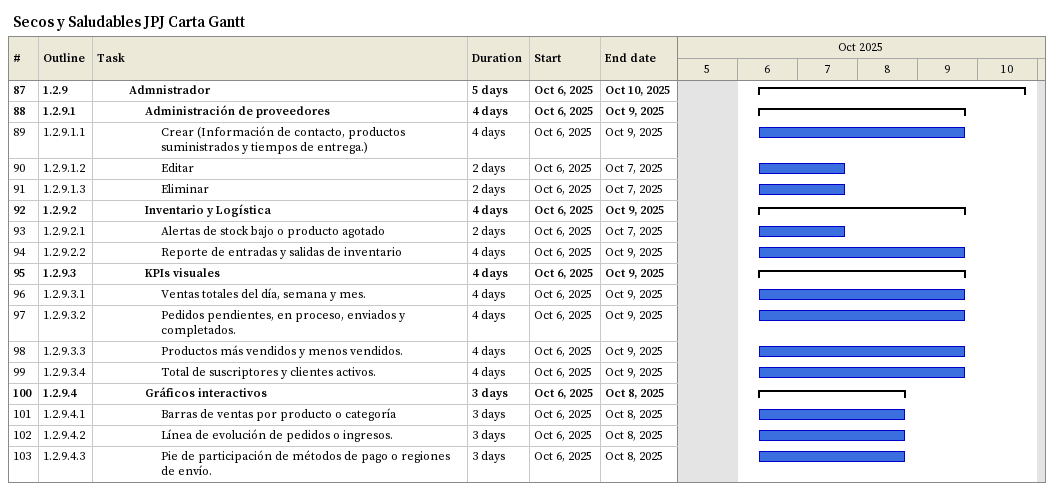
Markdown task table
Secos y Saludables JPJ Carta Gantt

| ID | WBS | Task | Duration | Start | Finish |
|---|---|---|---|---|---|
| 87 | 1.2.9 | **Admnistrador** | 5d | 2025-10-06 | 2025-10-10 |
| 88 | 1.2.9.1 | **Administración de proveedores** | 4d | 2025-10-06 | 2025-10-09 |
| 89 | 1.2.9.1.1 | Crear (Información de contacto, productos suministrados y tiempos de entrega.) | 4d | 2025-10-06 | 2025-10-09 |
| 90 | 1.2.9.1.2 | Editar | 2d | 2025-10-06 | 2025-10-07 |
| 91 | 1.2.9.1.3 | Eliminar | 2d | 2025-10-06 | 2025-10-07 |
| 92 | 1.2.9.2 | **Inventario y Logística** | 4d | 2025-10-06 | 2025-10-09 |
| 93 | 1.2.9.2.1 | Alertas de stock bajo o producto agotado | 2d | 2025-10-06 | 2025-10-07 |
| 94 | 1.2.9.2.2 | Reporte de entradas y salidas de inventario | 4d | 2025-10-06 | 2025-10-09 |
| 95 | 1.2.9.3 | **KPIs visuales** | 4d | 2025-10-06 | 2025-10-09 |
| 96 | 1.2.9.3.1 | Ventas totales del día, semana y mes. | 4d | 2025-10-06 | 2025-10-09 |
| 97 | 1.2.9.3.2 | Pedidos pendientes, en proceso, enviados y completados. | 4d | 2025-10-06 | 2025-10-09 |
| 98 | 1.2.9.3.3 | Productos más vendidos y menos vendidos. | 4d | 2025-10-06 | 2025-10-09 |
| 99 | 1.2.9.3.4 | Total de suscriptores y clientes activos. | 4d | 2025-10-06 | 2025-10-09 |
| 100 | 1.2.9.4 | **Gráficos interactivos** | 3d | 2025-10-06 | 2025-10-08 |
| 101 | 1.2.9.4.1 | Barras de ventas por producto o categoría | 3d | 2025-10-06 | 2025-10-08 |
| 102 | 1.2.9.4.2 | Línea de evolución de pedidos o ingresos. | 3d | 2025-10-06 | 2025-10-08 |
| 103 | 1.2.9.4.3 | Pie de participación de métodos de pago o regiones de envío. | 3d | 2025-10-06 | 2025-10-08 |
